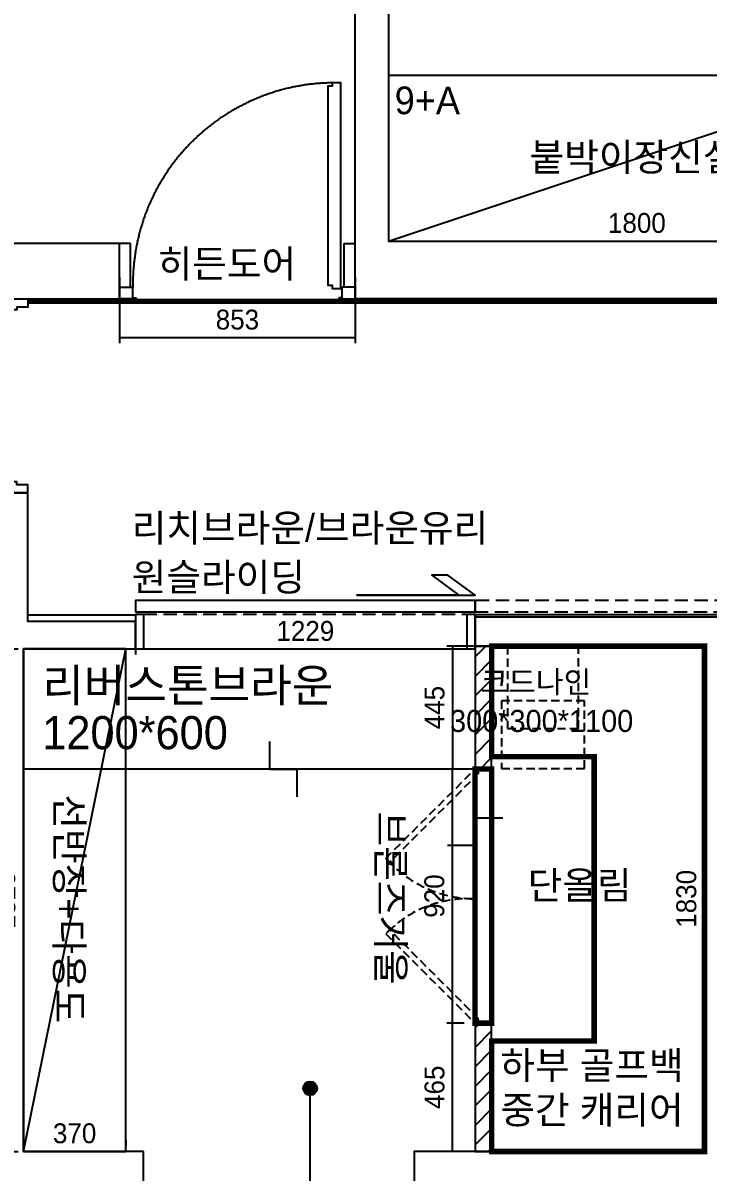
# Model space of a CAD drawing. Header units: millimetres. Extents: x 346859 to 753976, y -86090 to 5333.
# Drawn here: x 403510 to 405991, y -20757 to -16595 of the extents above; entities that cross this region are included whole.
import ezdxf

# ---------------------------------------------------------------- set-up
doc = ezdxf.new("R2010")
doc.units = ezdxf.units.MM
doc.header["$LTSCALE"] = 60
for name, pattern in [('ACAD_ISO05W100', [33, 24, -3, 0, -3, 0, -3]), ('DASHED', [0.75, 0.5, -0.25]), ('DASHEDX2', [1.5, 1, -0.5]), ('DH-HID2', [1.2, 0.8, -0.4]), ('HID2', [1, 0.5, -0.5])]:
    doc.linetypes.add(name, pattern=pattern)
for name, color, linetype in [('0-ELC TEXT', 7, 'Continuous'), ('03-WAL NEW', 3, 'Continuous'), ('06-FUR', 6, 'Continuous'), ('07-DIM WAL', 5, 'Continuous'), ('2CONTINUOUS', 2, 'Continuous'), ('3.기호.계단선', 30, 'Continuous'), ('ac-door', 30, 'Continuous'), ('ac-Ref', 8, 'Continuous'), ('ac-wall-fin', 3, 'Continuous'), ('CEIL-LIGHT', 7, 'Continuous'), ('CO-DO-FR', 7, 'Continuous'), ('CO-DOOR', 8, 'Continuous'), ('FUR', 8, 'DASHED'), ('설비', 140, 'Continuous')]:
    doc.layers.add(name, color=color, linetype=linetype)
doc.styles.add('YOURNAME', font='HY울릉도M.TTF')
doc.styles.add('코레일둥고', font='Korail_Round_Gothic_Medium.ttf')
doc.dimstyles.new('40', dxfattribs={"dimscale": 40, "dimtxt": 1.8, "dimasz": 0.9, "dimexe": 0.5, "dimexo": 1, "dimgap": 0.7, "dimtad": 1, "dimdec": 0, "dimzin": 0, "dimdsep": 46, "dimtxsty": 'YOURNAME', "dimblk": 'NONE', "dimcen": 0, "dimclrd": 1, "dimclre": 1, "dimclrt": 7, "dimadec": 0, "dimazin": 0, "dimtfac": 1, "dimtdec": 0, "dimtix": 1, "dimtmove": 2, "dimatfit": 3, "dimldrblk": 'NONE', "dimfxl": 1, "dimtolj": 1, "dimtzin": 0, "dimarcsym": 0})

# ---------------------------------------------------------------- blocks, each defined once
blk = doc.blocks.new('VUSAUSEH')
at = {"layer": '2CONTINUOUS'}
for points in [[(403947.2, 36495.2), (403512.2, 36495.2), (403512.2, 38315.2), (403918.2, 38315.2), (403918.2, 38415.2), (403528.2, 38415.2), (403528.2, 38880.2), (403328.2, 38880.2), (403328.2, 37103.2), (402138.2, 37103.2), (402138.2, 38033.2), (401638.2, 38033.2), (401638.2, 39583.2), (403860.2, 39583.2), (403860.2, 39783.2), (401708.2, 39783.2), (401708.2, 43945.2)], [(401508.2, 44145.2), (401508.2, 36948.2), (403328.2, 36948.2), (403328.2, 36200.2), (403947.2, 36200.2), (403947.2, 36495.2)], [(404713.2, 39583.2), (404713.2, 43945.2), (404153.2, 43945.2), (404153.2, 44145.2), (405273.2, 44145.2), (405273.2, 43945.2), (404833.2, 43945.2), (404833.2, 39792.2), (407023.2, 39792.2), (407023.2, 39583.2), (404713.2, 39583.2)], [(407322.2, 38430.2), (405147.2, 38430.2), (405147.2, 38325.2), (405978.2, 38325.2), (405978.2, 36495.2), (404927.2, 36495.2), (404927.2, 36200.2), (405840.2, 36200.2), (405840.2, 31122.2), (406171.2, 31122.2)]]:
    blk.add_lwpolyline(points, dxfattribs=at)
blk = doc.blocks.new('*D42')
at = {"layer": '07-DIM WAL', "color": 1, "lineweight": -2, "transparency": 16777216}
for p, q in [((405938.2, -18852.4), (405958.2, -18852.4)), ((405978.2, -18852.4), (405978.2, -20682.4)), ((405938.2, -20682.4), (405958.2, -20682.4))]:
    blk.add_line(p, q, dxfattribs=at)
at = {"layer": 'Defpoints', "color": 0, "transparency": 16777216}
for p in [(405978.2, -18852.4), (405978.2, -20682.4), (405978.2, -20682.4)]:
    blk.add_point(p, dxfattribs=at)
at = {"layer": '07-DIM WAL', "color": 7, "transparency": 16777216, "insert": (405912.7, -19767.4), "char_height": 72, "attachment_point": 5, "rotation": 90, "style": 'YOURNAME'}
blk.add_mtext('\\A1;1830', dxfattribs=at)
blk = doc.blocks.new('_None')
blk = doc.blocks.new('*D47')
at = {"layer": '07-DIM WAL', "color": 1, "lineweight": -2, "transparency": 16777216}
for p, q in [((404833.2, -17345.4), (404833.2, -17365.4)), ((406633.2, -17345.4), (406633.2, -17365.4)), ((404833.2, -17385.4), (406633.2, -17385.4))]:
    blk.add_line(p, q, dxfattribs=at)
at = {"layer": 'Defpoints', "color": 0, "transparency": 16777216}
for p in [(404833.2, -17385.4), (406633.2, -17385.4), (406633.2, -17385.4)]:
    blk.add_point(p, dxfattribs=at)
at = {"layer": '07-DIM WAL', "color": 7, "transparency": 16777216, "insert": (405733.2, -17320), "char_height": 72, "attachment_point": 5, "style": 'YOURNAME'}
blk.add_mtext('\\A1;1800', dxfattribs=at)
blk = doc.blocks.new('*D48')
at = {"layer": '07-DIM WAL', "color": 1, "lineweight": -2, "transparency": 16777216}
for p, q in [((403472.2, -18862.4), (403492.2, -18862.4)), ((403512.2, -20682.4), (403512.2, -18862.4)), ((403472.2, -20682.4), (403492.2, -20682.4))]:
    blk.add_line(p, q, dxfattribs=at)
at = {"layer": 'Defpoints', "color": 0, "transparency": 16777216}
for p in [(403512.2, -18862.4), (403512.2, -18862.4), (403512.2, -20682.4)]:
    blk.add_point(p, dxfattribs=at)
at = {"layer": '07-DIM WAL', "color": 7, "transparency": 16777216, "insert": (403446.7, -19772.4), "char_height": 72, "attachment_point": 5, "rotation": 90, "style": 'YOURNAME'}
blk.add_mtext('\\A1;1820', dxfattribs=at)
blk = doc.blocks.new('*D54')
at = {"layer": '07-DIM WAL', "color": 1, "lineweight": -2, "transparency": 16777216}
for p, q in [((405107.2, -20217.4), (405045.6, -20217.4)), ((405065.6, -20682.4), (405065.6, -20217.4)), ((405058.2, -20682.4), (405045.6, -20682.4))]:
    blk.add_line(p, q, dxfattribs=at)
at = {"layer": 'Defpoints', "color": 0, "transparency": 16777216}
for p in [(405065.6, -20217.4), (405147.2, -20217.4), (405098.2, -20682.4)]:
    blk.add_point(p, dxfattribs=at)
at = {"layer": '07-DIM WAL', "color": 7, "transparency": 16777216, "insert": (405000.7, -20449.9), "char_height": 72, "attachment_point": 5, "rotation": 90, "style": 'YOURNAME'}
blk.add_mtext('\\A1;465', dxfattribs=at)
blk = doc.blocks.new('*D55')
at = {"layer": '07-DIM WAL', "color": 1, "lineweight": -2, "transparency": 16777216}
for p, q in [((405107.2, -19297.4), (405045.6, -19297.4)), ((405065.6, -20217.4), (405065.6, -19297.4)), ((405107.2, -20217.4), (405045.6, -20217.4))]:
    blk.add_line(p, q, dxfattribs=at)
at = {"layer": 'Defpoints', "color": 0, "transparency": 16777216}
for p in [(405065.6, -19297.4), (405147.2, -19297.4), (405147.2, -20217.4)]:
    blk.add_point(p, dxfattribs=at)
at = {"layer": '07-DIM WAL', "color": 7, "transparency": 16777216, "insert": (405000.1, -19757.4), "char_height": 72, "attachment_point": 5, "rotation": 90, "style": 'YOURNAME'}
blk.add_mtext('\\A1;920', dxfattribs=at)
blk = doc.blocks.new('*D56')
at = {"layer": '07-DIM WAL', "color": 1, "lineweight": -2, "transparency": 16777216}
for p, q in [((405167.2, -18852.4), (405045.6, -18852.4)), ((405065.6, -18852.4), (405065.6, -19297.4)), ((405167.2, -19297.4), (405045.6, -19297.4))]:
    blk.add_line(p, q, dxfattribs=at)
at = {"layer": 'Defpoints', "color": 0, "transparency": 16777216}
for p in [(405207.2, -18852.4), (405065.6, -19297.4), (405207.2, -19297.4)]:
    blk.add_point(p, dxfattribs=at)
at = {"layer": '07-DIM WAL', "color": 7, "transparency": 16777216, "insert": (405000.9, -19074.9), "char_height": 72, "attachment_point": 5, "rotation": 90, "style": 'YOURNAME'}
blk.add_mtext('\\A1;445', dxfattribs=at)
blk = doc.blocks.new('*D181')
at = {"layer": '07-DIM WAL', "color": 1, "lineweight": -2, "transparency": 16777216}
for p, q in [((403860.2, -17516.2), (403860.2, -17755.4)), ((404713.2, -17516.2), (404713.2, -17755.4)), ((404713.2, -17735.4), (403860.2, -17735.4))]:
    blk.add_line(p, q, dxfattribs=at)
at = {"layer": 'Defpoints', "color": 0, "transparency": 16777216}
for p in [(403860.2, -17476.2), (404713.2, -17476.2), (403860.2, -17735.4)]:
    blk.add_point(p, dxfattribs=at)
at = {"layer": '07-DIM WAL', "color": 7, "transparency": 16777216, "insert": (404286.7, -17670), "char_height": 72, "attachment_point": 5, "style": 'YOURNAME'}
blk.add_mtext('\\A1;853', dxfattribs=at)
blk = doc.blocks.new('*D182')
at = {"layer": '07-DIM WAL', "color": 1, "lineweight": -2, "transparency": 16777216}
for p, q in [((403512.2, -20642.4), (403512.2, -20662.4)), ((403882.2, -20682.4), (403512.2, -20682.4)), ((403882.2, -20642.4), (403882.2, -20662.4))]:
    blk.add_line(p, q, dxfattribs=at)
at = {"layer": 'Defpoints', "color": 0, "transparency": 16777216}
for p in [(403512.2, -20682.4), (403512.2, -20682.4), (403882.2, -20682.4)]:
    blk.add_point(p, dxfattribs=at)
at = {"layer": '07-DIM WAL', "color": 7, "transparency": 16777216, "insert": (403697.2, -20617), "char_height": 72, "attachment_point": 5, "style": 'YOURNAME'}
blk.add_mtext('\\A1;370', dxfattribs=at)
blk = doc.blocks.new('*D183')
at = {"layer": 'ac-wall-fin', "color": 1, "lineweight": -2, "transparency": 16777216}
for p, q in [((405147.2, -18839.9), (405147.2, -18882.4)), ((403918.2, -18852.4), (403918.2, -18882.4)), ((403918.2, -18862.4), (405147.2, -18862.4))]:
    blk.add_line(p, q, dxfattribs=at)
at = {"layer": 'Defpoints', "color": 0, "transparency": 16777216}
for p in [(405147.2, -18799.9), (403918.2, -18812.4), (405147.2, -18862.4)]:
    blk.add_point(p, dxfattribs=at)
at = {"layer": 'ac-wall-fin', "color": 7, "transparency": 16777216, "insert": (404532.7, -18797.6), "char_height": 72, "attachment_point": 5, "style": 'YOURNAME'}
blk.add_mtext('\\A1;1229', dxfattribs=at)

msp = doc.modelspace()

# ---------------------------------------------------------------- hatches: boundary and pattern name
at = {"layer": '0-ELC TEXT'}
h = msp.add_hatch(color=256, dxfattribs=at)
h.dxf.hatch_style = 1
edge = h.paths.add_edge_path()
edge.add_arc((404549.9, -20453.8), 25, 180, 540)
h = msp.add_hatch(color=256, dxfattribs=at)
h.dxf.hatch_style = 1
edge = h.paths.add_edge_path()
edge.add_arc((404549.9, -20453.8), 25, 180, 540)
at = {"layer": '03-WAL NEW'}
h = msp.add_hatch(dxfattribs=at)
h.set_pattern_fill('_USER', color=256, scale=50, angle=45, pattern_type=0)
h.set_pattern_definition([(45, (-6, -57126.6), (-35.355339, 35.355339), [])])
h.paths.add_polyline_path([(405147.2, -20682.4), (405207.2, -20682.4), (405207.2, -20217.4), (405147.2, -20217.4)])
h.paths.add_polyline_path([(405147.2, -19297.4), (405207.2, -19297.4), (405207.2, -18852.4), (405147.2, -18852.4)])

# ---------------------------------------------------------------- linework, layer by layer
at = {"layer": '0-ELC TEXT'}
msp.add_line((404549.9, -22036), (404549.9, -20453.8), dxfattribs=at)
msp.add_circle((404549.9, -20453.8), 25, dxfattribs=at)
msp.add_circle((404549.9, -20453.8), 25, dxfattribs=at)
at = {"layer": '03-WAL NEW'}
for points in [[(405147.2, -19297.4), (405207.2, -19297.4), (405207.2, -18852.4), (405147.2, -18852.4)], [(405147.2, -20682.4), (405207.2, -20682.4), (405207.2, -20217.4), (405147.2, -20217.4)]]:
    msp.add_lwpolyline(points, close=True, dxfattribs=at)
at = {"layer": '06-FUR'}
msp.add_line((403512.2, -20682.4), (403882.2, -18862.4), dxfattribs=at)
for points in [[(404833.2, -17385.4), (406633.2, -17385.4), (406633.2, -16785.4), (404833.2, -16785.4), (404833.2, -17385.4), (406633.2, -16785.4)], [(405207.2, -18852.4), (405978.2, -18852.4), (405978.2, -20682.4), (405207.2, -20682.4)], [(405207.2, -19252.4), (405578.2, -19252.4), (405578.2, -20282.4), (405207.2, -20282.4)]]:
    msp.add_lwpolyline(points, dxfattribs=at)
msp.add_lwpolyline([(403882.2, -18862.4), (403512.2, -18862.4), (403512.2, -20682.4), (403882.2, -20682.4)], close=True, dxfattribs=at)
at = {"layer": '3.기호.계단선', "color": 140, "linetype": 'HID2', "const_width": 20}
msp.add_lwpolyline([(403528.2, -17603.4), (408928.2, -17603.4), (408928.2, -17244.4), (408733.2, -17244.4)], dxfattribs=at)
at = {"layer": '3.기호.계단선', "linetype": 'HID2', "const_width": 20}
msp.add_lwpolyline([(405978.2, -18852.4), (405207.2, -18852.4), (405207.2, -19252.4), (405578.2, -19252.4), (405578.2, -20282.4), (405207.2, -20282.4), (405207.2, -20682.4), (405978.2, -20682.4), (405978.2, -18852.4)], dxfattribs=at)
at = {"layer": '3.기호.계단선', "color": 7}
for points in [[(404402.4, -19197.4), (404402.4, -19297.4), (404502.4, -19297.4), (404502.4, -19397.4)], [(405247.2, -19474.8), (405147.2, -19474.8), (405147.2, -19574.8), (405047.2, -19574.8)]]:
    msp.add_lwpolyline(points, dxfattribs=at)
at = {"layer": '3.기호.계단선', "linetype": 'HID2', "const_width": 20}
msp.add_lwpolyline([(405207.2, -19297.4), (405147.2, -19297.4), (405147.2, -20217.4), (405207.2, -20217.4)], close=True, dxfattribs=at)
at = {"layer": 'ac-door'}
for p, q in [((403860.2, -17552.4), (403908.1, -17552.4)), ((403908.1, -17590.4), (403908.1, -17552.4)), ((404665.4, -17590.4), (404665.4, -17552.4)), ((404713.2, -17552.4), (404665.4, -17552.4)), ((404713.2, -17594.4), (404713.2, -17552.4)), ((403920.1, -17594.4), (403860.2, -17594.4)), ((403908.1, -17590.4), (403920.1, -17590.4)), ((403920.1, -17590.4), (403920.1, -17594.4)), ((404665.4, -17590.4), (404653.4, -17590.4)), ((404653.4, -17590.4), (404653.4, -17594.4)), ((404653.4, -17594.4), (404713.2, -17594.4))]:
    msp.add_line(p, q, dxfattribs=at)
msp.add_lwpolyline([(404661.4, -17556.4), (404661.4, -16812.1), (404629.4, -16812.1), (404629.4, -16824.1), (404614.4, -16824.1), (404614.4, -17544.4), (404629.4, -17544.4), (404629.4, -17556.4)], close=True, dxfattribs=at)
at = {"layer": 'ac-Ref', "linetype": 'ACAD_ISO05W100'}
msp.add_arc((404637.4, -17541.5), 729.4, 89.3716, 180.8611, dxfattribs=at)
at = {"layer": 'ac-wall-fin'}
for p, q in [((403900.1, -17394.4), (403860.2, -17394.4)), ((403900.1, -17552.4), (403900.1, -17394.4)), ((404673.4, -17552.4), (404673.4, -17394.4)), ((404673.4, -17394.4), (404713.2, -17394.4)), ((403528.2, -17603.4), (403920.1, -17603.4)), ((403920.1, -17594.4), (403920.1, -17603.4)), ((404653.4, -17594.4), (404653.4, -17603.4)), ((404653.4, -17603.4), (407083.1, -17603.4))]:
    msp.add_line(p, q, dxfattribs=at)
for points in [[(403528.2, -18738.4), (403918.2, -18738.4), (403918.2, -18747.4)], [(407322.2, -18747.4), (407322.2, -18738.4), (405147.2, -18738.4), (405147.2, -18747.4)]]:
    msp.add_lwpolyline(points, dxfattribs=at)
at = {"layer": 'CEIL-LIGHT'}
for q in [(403512.2, -19297.4), (405147.2, -20217.4)]:
    msp.add_line((405147.2, -19297.4), q, dxfattribs=at)
at = {"layer": 'CO-DO-FR'}
for points in [[(403328.2, -17594.4), (403528.2, -17594.4), (403528.2, -17624.4), (403488.2, -17624.4), (403488.2, -17634.4), (403368.2, -17634.4), (403368.2, -17624.4), (403328.2, -17624.4), (403328.2, -17594.4)], [(403328.2, -18297.4), (403528.2, -18297.4), (403528.2, -18267.4), (403488.2, -18267.4), (403488.2, -18257.4), (403368.2, -18257.4), (403368.2, -18267.4), (403328.2, -18267.4), (403328.2, -18297.4)], [(403948.2, -18737.4), (403918.2, -18737.4), (403918.2, -18862.4), (403948.2, -18862.4)], [(405147.2, -18737.4), (405117.2, -18737.4), (405117.2, -18862.4), (405147.2, -18862.4)]]:
    msp.add_lwpolyline(points, close=True, dxfattribs=at)
at = {"layer": 'CO-DOOR', "color": 1}
msp.add_lwpolyline([(404718, -18667.4), (405147.2, -18667.4), (405048.6, -18595.2), (404990.3, -18595.2), (405088.9, -18667.4), (404718, -18667.4)], close=True, dxfattribs=at)
at = {"layer": 'CO-DOOR'}
msp.add_lwpolyline([(403918.2, -18727.4), (405147.2, -18727.4), (405147.2, -18687.4), (403918.2, -18687.4)], close=True, dxfattribs=at)
at = {"layer": 'CO-DOOR', "color": 251, "linetype": 'DH-HID2'}
for points in [[(405147.2, -18727.4), (406278.2, -18727.4), (406278.2, -18687.4), (405147.2, -18687.4)], [(405147.2, -18737.4), (403918.2, -18737.4), (403918.2, -18862.4), (405147.2, -18862.4)]]:
    msp.add_lwpolyline(points, close=True, dxfattribs=at)
at = {"layer": 'FUR'}
for points in [[(405265.2, -19150.4), (405521.2, -19150.4), (405521.2, -18852.4), (405265.2, -18852.4)], [(405243.2, -19295.4), (405543.2, -19295.4), (405543.2, -19050.4), (405243.2, -19050.4)], [(405147.2, -19297.4), (405161.4, -19311.6), (404837.9, -19635.1), (404823.7, -19620.9)], [(405147.2, -20217.4), (405161.4, -20203.3), (404837.9, -19879.8), (404823.7, -19893.9)]]:
    msp.add_lwpolyline(points, close=True, dxfattribs=at)
for centre, radius, start, end in [((405149.3, -19333.8), 433.6, 222.7232, 269.7177), ((405123.1, -20182.4), 415.6, 86.6696, 134.6856)]:
    msp.add_arc(centre, radius, start, end, dxfattribs=at)

# ---------------------------------------------------------------- block references
msp.add_blockref('VUSAUSEH', (0, -57177.6))

# ---------------------------------------------------------------- texts
at = {"layer": '0-ELC TEXT', "style": '코레일둥고'}
for s, p in [('9+A', (404856.2, -16925.5)), ('붙박이장신설', (405344.6, -17131.2)), ('히든도어', (403997.7, -17517.3)), ('리치브라운/브라운유리 ', (403903.9, -18473.8)), ('원슬라이딩', (403903.9, -18652.2)), ('단올림', (405337.7, -19768)), ('하부 골프백', (405238.8, -20420.6)), ('중간 캐리어', (405238.8, -20581.8))]:
    msp.add_text(s, height=100, dxfattribs=at).set_placement(p)
at = {"layer": '0-ELC TEXT', "color": 7, "linetype": 'DASHEDX2', "style": '코레일둥고'}
for s, p in [('코드나인', (405166.7, -19022.2)), ('300*300*1100', (405056.6, -19163))]:
    msp.add_text(s, height=80, dxfattribs=at).set_placement(p)
at = {"layer": '0-ELC TEXT', "style": '코레일둥고'}
for s, p in [('선반장+다용도', (403627.8, -19389)), ('브론즈거울', (404792, -19451.4))]:
    msp.add_text(s, height=100, rotation=270, dxfattribs=at).set_placement(p)
at = {"layer": '설비', "color": 140, "style": '코레일둥고'}
for s, p in [('리버스톤브라운', (403579.9, -19054.1)), ('1200*600', (403579.9, -19225.5))]:
    msp.add_text(s, height=120, dxfattribs=at).set_placement(p)

# ---------------------------------------------------------------- dimensions: what is measured, and where the dimension line sits
at = {"layer": '07-DIM WAL'}
dim = msp.add_linear_dim(base=(406633.2, -17385.4), p1=(404833.2, -17385.4), p2=(406633.2, -17385.4), dimstyle='40', dxfattribs=at)
dim.commit()
dim.dimension.update_dxf_attribs({"geometry": '*D47', "text_midpoint": (405733.2, -17320)})
for base, p1, p2, picture, middle in [((403860.2, -17735.4), (404713.2, -17476.2), (403860.2, -17476.2), '*D181', (404286.7, -17670)), ((403512.2, -20682.4), (403882.2, -20682.4), (403512.2, -20682.4), '*D182', (403697.2, -20617))]:
    dim = msp.add_linear_dim(base=base, p1=p1, p2=p2, dimstyle='40', override={"dimtfill": 0}, dxfattribs=at)
    dim.commit()
    dim.dimension.update_dxf_attribs({"geometry": picture, "text_midpoint": middle})
for base, p1, p2, picture, middle in [((403512.2, -18862.4), (403512.2, -20682.4), (403512.2, -18862.4), '*D48', (403446.7, -19772.4)), ((405978.2, -20682.4), (405978.2, -18852.4), (405978.2, -20682.4), '*D42', (405912.7, -19767.4))]:
    dim = msp.add_linear_dim(base=base, p1=p1, p2=p2, angle=90, dimstyle='40', override={"dimtfill": 0}, dxfattribs=at)
    dim.commit()
    dim.dimension.update_dxf_attribs({"geometry": picture, "text_midpoint": middle})
for base, p1, p2, picture, middle in [((405065.6, -19297.4), (405207.2, -18852.4), (405207.2, -19297.4), '*D56', (405000.9, -19074.9)), ((405065.6, -19297.4), (405147.2, -20217.4), (405147.2, -19297.4), '*D55', (405000.1, -19757.4)), ((405065.6, -20217.4), (405098.2, -20682.4), (405147.2, -20217.4), '*D54', (405000.7, -20449.9))]:
    dim = msp.add_linear_dim(base=base, p1=p1, p2=p2, angle=90, dimstyle='40', dxfattribs=at)
    dim.commit()
    dim.dimension.update_dxf_attribs({"geometry": picture, "text_midpoint": middle})
at = {"layer": 'ac-wall-fin'}
dim = msp.add_linear_dim(base=(405147.2, -18862.4), p1=(403918.2, -18812.4), p2=(405147.2, -18799.9), dimstyle='40', dxfattribs=at)
dim.commit()
dim.dimension.update_dxf_attribs({"geometry": '*D183', "text_midpoint": (404532.7, -18797.6)})

doc.saveas('drawing.dxf')
